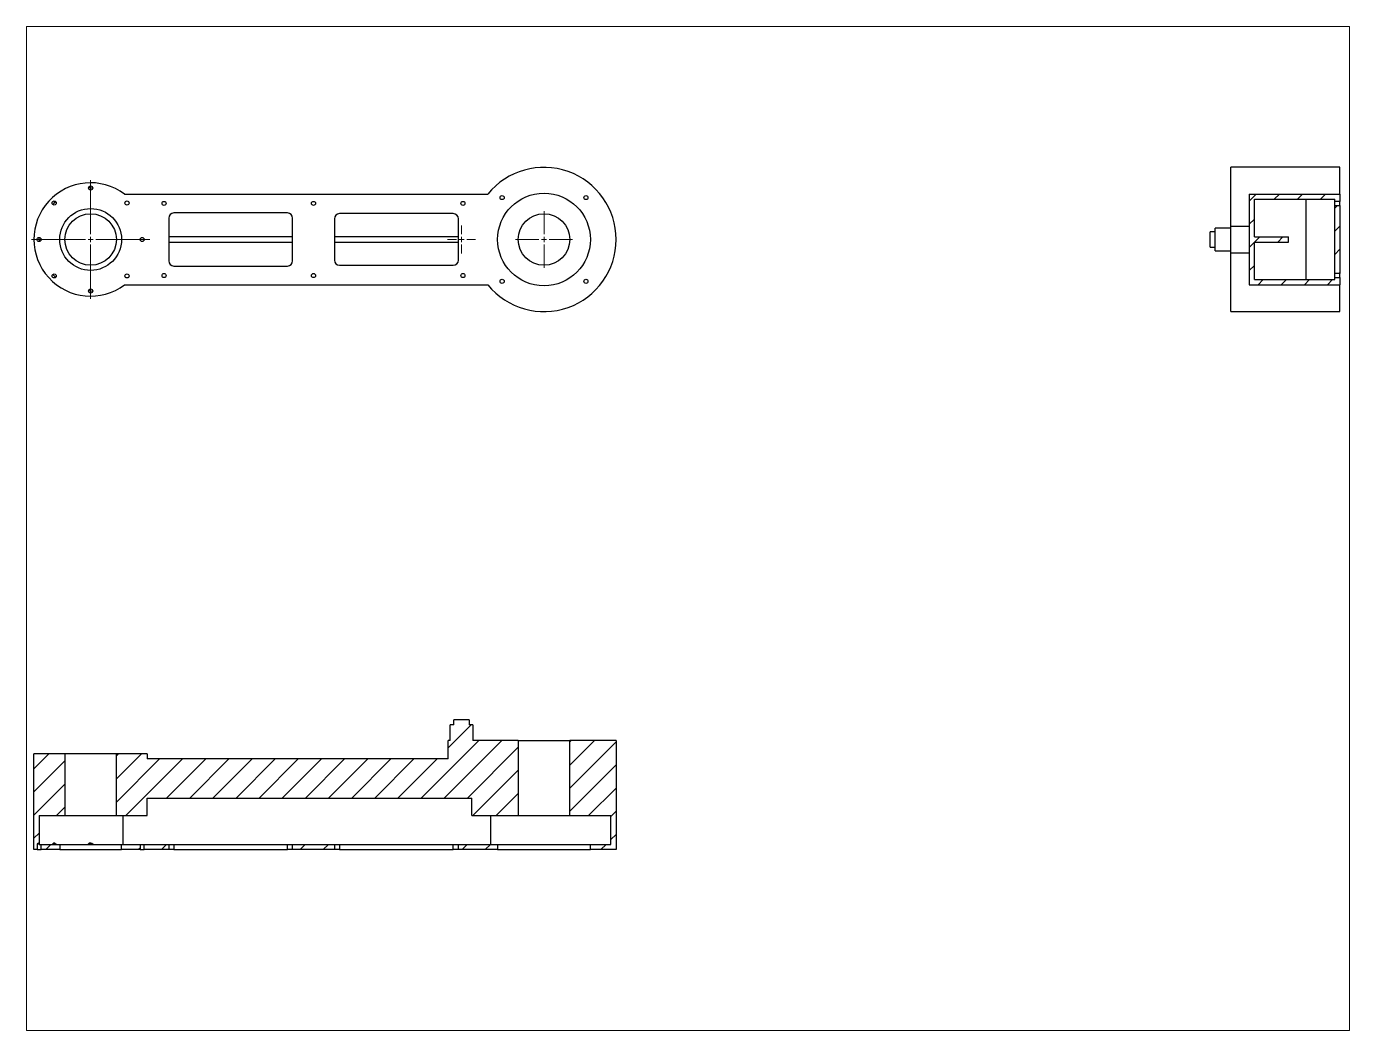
# Paper-space layout 'Layout1' of a CAD drawing. Header units: millimetres. Extents: x 26 to 231, y 20 to 176.
# The model-space entities are those that its viewports show. They can reach past a viewport. Long polylines and large blocks are cut down to what shows.
import ezdxf

# ---------------------------------------------------------------- set-up
doc = ezdxf.new("R2010")
doc.units = ezdxf.units.MM

# ---------------------------------------------------------------- blocks, each defined once
blk = doc.blocks.new('SW_CENTERMARKSYMBOL_0')
at = {"color": 0, "linetype": 'Continuous', "lineweight": 18}
for p, q in [((0, 1), (0, 5.5)), ((-1, 0), (-5.5, 0)), ((0, 0), (-0.5, 0)), ((0, 0), (0, 0.5)), ((0, 0), (0, -0.5)), ((0, 0), (0.5, 0)), ((1, 0), (5.5, 0)), ((0, -1), (0, -5.5))]:
    blk.add_line(p, q, dxfattribs=at)
blk = doc.blocks.new('SW_CENTERMARKSYMBOL_1')
at = {"color": 0, "linetype": 'Continuous', "lineweight": 18}
for p, q in [((0, 1), (0, 11.5)), ((-1, 0), (-11.5, 0)), ((0, 0), (-0.5, 0)), ((0, 0), (0, 0.5)), ((0, 0), (0, -0.5)), ((0, 0), (0.5, 0)), ((1, 0), (11.5, 0)), ((0, -1), (0, -11.5))]:
    blk.add_line(p, q, dxfattribs=at)
blk = doc.blocks.new('SW_CENTERMARKSYMBOL_2')
at = {"color": 0, "linetype": 'Continuous', "lineweight": 18}
for p, q in [((0, 1), (0, 2.7)), ((-1, 0), (-2.7, 0)), ((0, 0), (-0.5, 0)), ((0, 0), (0, 0.5)), ((0, 0), (0, -0.5)), ((0, 0), (0.5, 0)), ((1, 0), (2.7, 0)), ((0, -1), (0, -2.7))]:
    blk.add_line(p, q, dxfattribs=at)

msp = doc.modelspace()

# ---------------------------------------------------------------- hatches: boundary and pattern name
at = {"linetype": 'Continuous', "lineweight": 18}
h = msp.add_hatch(dxfattribs=at)
h.set_pattern_fill('ANSI31', style=0)
h.paths.add_polyline_path([(354.47, 225.29), (354.47, 232.59), (370.07, 232.59), (370.07, 232.19), (371.07, 232.19), (371.07, 233.59), (353.47, 233.59), (353.47, 215.99), (371.07, 215.99), (371.07, 217.39), (370.07, 217.39), (370.07, 216.99), (354.47, 216.99), (354.47, 224.29), (361.07, 224.29), (361.07, 225.29)], flags=0)
h = msp.add_hatch(dxfattribs=at)
h.set_pattern_fill('ANSI31', style=0)
h.paths.add_polyline_path([(371.07, 231.39), (370.07, 231.39), (370.07, 218.19), (371.07, 218.19)], flags=0)
h = msp.add_hatch(dxfattribs=at)
h.set_pattern_fill('ANSI31', style=0)
h.paths.add_polyline_path([(133.58, 124.99), (133.58, 112.99), (139.57, 112.99), (139.57, 116.39), (202.59, 116.39), (202.59, 112.99), (211.58, 112.99), (211.58, 127.59), (202.78, 127.59), (202.78, 130.59), (202.08, 130.59), (202.08, 131.59), (199.08, 131.59), (199.08, 130.59), (198.38, 130.59), (198.38, 127.59), (197.98, 127.59), (197.98, 123.99), (139.58, 123.99), (139.58, 124.99)], flags=0)
h = msp.add_hatch(dxfattribs=at)
h.set_pattern_fill('ANSI31', style=0)
h.paths.add_polyline_path([(225.58, 107.39), (225.58, 106.39), (230.58, 106.39), (230.58, 127.59), (221.58, 127.59), (221.58, 112.99), (229.58, 112.99), (229.58, 107.39)], flags=0)
h = msp.add_hatch(dxfattribs=at)
h.set_pattern_fill('ANSI31', style=0)
h.paths.add_polyline_path([(123.58, 112.99), (123.58, 124.99), (117.58, 124.99), (117.58, 106.39), (118.18, 106.39), (118.18, 107.49), (118.58, 107.73), (118.58, 112.99)], flags=0)
h = msp.add_hatch(dxfattribs=at)
h.set_pattern_fill('ANSI31', style=0)
h.paths.add_polyline_path([(122.58, 106.39), (122.58, 107.39), (118.98, 107.39), (118.98, 106.39)], flags=0)
h = msp.add_hatch(dxfattribs=at)
h.set_pattern_fill('ANSI31', style=0)
h.paths.add_polyline_path([(134.58, 107.39), (134.58, 106.39), (138.18, 106.39), (138.18, 107.39)], flags=0)
h = msp.add_hatch(dxfattribs=at)
h.set_pattern_fill('ANSI31', style=0)
h.paths.add_polyline_path([(138.98, 106.39), (143.74, 106.39), (143.74, 107.39), (138.98, 107.39)], flags=0)
h = msp.add_hatch(dxfattribs=at)
h.set_pattern_fill('ANSI31', style=0)
h.paths.add_polyline_path([(167.79, 106.39), (175.89, 106.39), (175.89, 107.39), (167.79, 107.39)], flags=0)
h = msp.add_hatch(dxfattribs=at)
h.set_pattern_fill('ANSI31', style=0)
h.paths.add_polyline_path([(199.98, 106.39), (207.58, 106.39), (207.58, 107.39), (199.98, 107.39)], flags=0)

# ---------------------------------------------------------------- linework, layer by layer
at = {"color": 7, "linetype": 'Continuous', "lineweight": 25}
for p, q in [((371.07, 238.79), (349.87, 238.79)), ((349.87, 227.39), (349.87, 238.79)), ((371.07, 233.59), (371.07, 238.79)), ((135.18, 233.59), (205.7, 233.59)), ((353.47, 233.59), (353.47, 215.99)), ((353.47, 233.59), (371.07, 233.59)), ((354.47, 232.59), (370.07, 232.59)), ((354.47, 225.29), (354.47, 232.59)), ((364.47, 232.59), (364.47, 216.99)), ((370.07, 232.19), (370.07, 232.59)), ((371.07, 232.19), (370.07, 232.19)), ((370.07, 231.39), (370.07, 232.19)), ((370.07, 231.39), (371.07, 231.39)), ((370.07, 218.19), (370.07, 231.39)), ((371.07, 233.59), (371.07, 232.19)), ((371.07, 231.39), (371.07, 232.19)), ((371.07, 231.39), (371.07, 218.19)), ((143.74, 228.94), (143.74, 220.64)), ((166.79, 229.94), (144.74, 229.94)), ((167.79, 220.64), (167.79, 228.94)), ((175.89, 228.8), (175.89, 220.78)), ((198.98, 229.8), (176.89, 229.8)), ((199.98, 220.78), (199.98, 228.8)), ((346.87, 226.29), (345.87, 226.29)), ((345.87, 223.29), (345.87, 226.29)), ((349.87, 226.99), (346.87, 226.99)), ((346.87, 222.59), (346.87, 226.99)), ((349.87, 227.39), (353.47, 227.39)), ((349.87, 222.19), (349.87, 227.39)), ((167.79, 225.29), (143.74, 225.29)), ((143.74, 224.29), (167.79, 224.29)), ((199.98, 225.29), (175.89, 225.29)), ((175.89, 224.29), (199.98, 224.29)), ((354.47, 225.29), (361.07, 225.29)), ((354.47, 224.29), (361.07, 224.29)), ((354.47, 216.99), (354.47, 224.29)), ((361.07, 224.29), (361.07, 225.29)), ((345.87, 223.29), (346.87, 223.29)), ((346.87, 222.59), (349.87, 222.59)), ((349.87, 222.19), (353.47, 222.19)), ((349.87, 210.79), (349.87, 222.19)), ((144.74, 219.64), (166.79, 219.64)), ((176.89, 219.78), (198.98, 219.78)), ((135.18, 215.99), (205.7, 215.99)), ((353.47, 215.99), (371.07, 215.99)), ((354.47, 216.99), (370.07, 216.99)), ((371.07, 218.19), (370.07, 218.19)), ((370.07, 217.39), (370.07, 218.19)), ((370.07, 216.99), (370.07, 217.39)), ((370.07, 217.39), (371.07, 217.39)), ((371.07, 217.39), (371.07, 218.19)), ((371.07, 217.39), (371.07, 215.99)), ((371.07, 210.79), (371.07, 215.99)), ((349.87, 210.79), (371.07, 210.79)), ((199.08, 130.59), (199.08, 131.59)), ((202.08, 131.59), (199.08, 131.59)), ((202.08, 131.59), (202.08, 130.59)), ((198.38, 127.59), (198.38, 130.59)), ((199.08, 130.59), (198.38, 130.59)), ((202.78, 130.59), (202.08, 130.59)), ((202.78, 130.59), (202.78, 127.59)), ((197.98, 123.99), (197.98, 127.59)), ((198.38, 127.59), (197.98, 127.59)), ((211.58, 127.59), (202.78, 127.59)), ((211.58, 127.59), (211.58, 112.99)), ((211.58, 127.59), (221.58, 127.59)), ((221.58, 112.99), (221.58, 127.59)), ((230.58, 127.59), (221.58, 127.59)), ((230.58, 127.59), (230.58, 106.39)), ((117.58, 106.39), (117.58, 124.99)), ((123.58, 124.99), (117.58, 124.99)), ((123.58, 124.99), (123.58, 112.99)), ((133.58, 124.99), (123.58, 124.99)), ((139.58, 124.99), (133.58, 124.99)), ((133.58, 112.99), (133.58, 124.99)), ((139.58, 124.99), (139.58, 123.99)), ((197.98, 123.99), (139.58, 123.99)), ((139.57, 116.39), (202.59, 116.39)), ((139.57, 112.99), (139.57, 116.39)), ((202.59, 112.99), (202.59, 116.39)), ((118.58, 112.99), (118.58, 107.73)), ((118.58, 112.99), (123.58, 112.99)), ((123.58, 112.99), (133.58, 112.99)), ((133.58, 112.99), (139.57, 112.99)), ((134.84, 112.99), (134.84, 107.39)), ((202.59, 112.99), (211.58, 112.99)), ((206.18, 112.99), (206.18, 107.39)), ((211.58, 112.99), (221.58, 112.99)), ((221.58, 112.99), (229.58, 112.99)), ((229.58, 107.39), (229.58, 112.99)), ((118.18, 106.39), (117.58, 106.39)), ((118.58, 107.73), (118.18, 107.49)), ((118.18, 107.49), (118.18, 106.39)), ((118.18, 107.49), (118.59, 107.49)), ((118.18, 106.39), (118.98, 106.39)), ((118.59, 107.49), (118.59, 107.39)), ((118.59, 107.39), (118.98, 107.39)), ((118.98, 106.39), (118.98, 107.39)), ((118.98, 107.39), (122.58, 107.39)), ((122.58, 106.39), (118.98, 106.39)), ((121.24, 107.39), (121.24, 107.49)), ((121.24, 107.49), (121.8, 107.49)), ((121.8, 107.49), (121.8, 107.39)), ((122.58, 107.39), (122.58, 106.39)), ((122.58, 107.39), (134.58, 107.39)), ((122.58, 106.39), (134.58, 106.39)), ((128.18, 107.39), (128.18, 107.49)), ((128.18, 107.49), (128.98, 107.49)), ((128.98, 107.49), (128.98, 107.39)), ((134.58, 106.39), (134.58, 107.39)), ((134.58, 107.39), (138.18, 107.39)), ((138.18, 106.39), (134.58, 106.39)), ((138.18, 107.39), (138.18, 106.39)), ((138.18, 107.39), (138.98, 107.39)), ((138.18, 106.39), (138.98, 106.39)), ((138.98, 106.39), (138.98, 107.39)), ((138.98, 107.39), (143.74, 107.39)), ((143.74, 106.39), (138.98, 106.39)), ((143.74, 107.39), (143.74, 106.39)), ((143.74, 107.39), (144.74, 107.39)), ((144.74, 106.39), (143.74, 106.39)), ((144.74, 107.39), (144.74, 106.39)), ((144.74, 107.39), (166.79, 107.39)), ((144.74, 106.39), (166.79, 106.39)), ((166.79, 106.39), (166.79, 107.39)), ((166.79, 107.39), (167.79, 107.39)), ((167.79, 106.39), (166.79, 106.39)), ((167.79, 106.39), (167.79, 107.39)), ((167.79, 107.39), (175.89, 107.39)), ((175.89, 106.39), (167.79, 106.39)), ((175.89, 107.39), (175.89, 106.39)), ((175.89, 107.39), (176.89, 107.39)), ((176.89, 106.39), (175.89, 106.39)), ((176.89, 107.39), (176.89, 106.39)), ((176.89, 107.39), (198.98, 107.39)), ((176.89, 106.39), (198.98, 106.39)), ((198.98, 106.39), (198.98, 107.39)), ((198.98, 107.39), (199.98, 107.39)), ((199.98, 106.39), (198.98, 106.39)), ((199.98, 106.39), (199.98, 107.39)), ((199.98, 107.39), (207.58, 107.39)), ((207.58, 106.39), (199.98, 106.39)), ((207.58, 107.39), (207.58, 106.39)), ((207.58, 107.39), (225.58, 107.39)), ((207.58, 106.39), (225.58, 106.39)), ((225.58, 106.39), (225.58, 107.39)), ((225.58, 107.39), (229.58, 107.39)), ((230.58, 106.39), (225.58, 106.39))]:
    msp.add_line(p, q, dxfattribs=at)
for centre, radius in [((128.58, 234.79), 0.4), ((216.58, 224.79), 9), ((121.51, 231.86), 0.4), ((135.65, 231.86), 0.4), ((142.84, 231.79), 0.4), ((171.84, 231.79), 0.4), ((200.84, 231.79), 0.4), ((208.45, 232.92), 0.4), ((224.72, 232.92), 0.4), ((128.58, 224.79), 6), ((128.58, 224.79), 5), ((216.58, 224.79), 5), ((118.58, 224.79), 0.4), ((138.58, 224.79), 0.4), ((121.51, 217.72), 0.4), ((135.65, 217.72), 0.4), ((142.84, 217.79), 0.4), ((171.84, 217.79), 0.4), ((200.84, 217.79), 0.4), ((208.45, 216.66), 0.4), ((224.72, 216.66), 0.4), ((128.58, 214.79), 0.4)]:
    msp.add_circle(centre, radius, dxfattribs=at)
for centre, radius, start, end in [((216.58, 224.79), 14, 218.9448, 141.0552), ((128.58, 224.79), 11, 53.1301, 306.8699), ((144.74, 228.94), 1, 90, 180), ((166.79, 228.94), 1, 0, 90), ((176.89, 228.8), 1, 90, 180), ((198.98, 228.8), 1, 0, 90), ((144.74, 220.64), 1, 180, 270), ((166.79, 220.64), 1, 270, 0), ((176.89, 220.78), 1, 180, 270), ((198.98, 220.78), 1, 270, 0)]:
    msp.add_arc(centre, radius, start, end, dxfattribs=at)
for points in [[(128.58, 234.79), (128.45, 234.79), (128.32, 234.79), (128.18, 234.78)], [(128.58, 234.79), (128.72, 234.79), (128.85, 234.79), (128.98, 234.78)], [(121.51, 231.86), (121.42, 231.77), (121.33, 231.67), (121.24, 231.57)], [(121.51, 231.86), (121.61, 231.96), (121.7, 232.05), (121.8, 232.14)], [(118.58, 224.79), (118.58, 224.92), (118.59, 225.06), (118.59, 225.19)], [(118.58, 224.79), (118.58, 224.66), (118.59, 224.52), (118.59, 224.39)], [(121.51, 217.72), (121.42, 217.81), (121.33, 217.91), (121.24, 218.01)], [(121.51, 217.72), (121.61, 217.62), (121.7, 217.53), (121.8, 217.44)], [(128.58, 214.79), (128.45, 214.79), (128.32, 214.79), (128.18, 214.8)], [(128.58, 214.79), (128.72, 214.79), (128.85, 214.79), (128.98, 214.8)], [(118.58, 107.73), (118.58, 107.65), (118.59, 107.57), (118.59, 107.49)], [(121.51, 107.73), (121.42, 107.65), (121.33, 107.57), (121.24, 107.49)], [(121.51, 107.73), (121.61, 107.65), (121.7, 107.57), (121.8, 107.49)], [(128.58, 107.73), (128.45, 107.65), (128.32, 107.57), (128.18, 107.49)], [(128.58, 107.73), (128.72, 107.65), (128.85, 107.57), (128.98, 107.49)]]:
    msp.add_open_spline(points, degree=3, dxfattribs=at)

# ---------------------------------------------------------------- block references
at = {"color": 7, "linetype": 'Continuous', "lineweight": 0}
for name, p in [('SW_CENTERMARKSYMBOL_1', (128.58, 224.79)), ('SW_CENTERMARKSYMBOL_0', (216.58, 224.79)), ('SW_CENTERMARKSYMBOL_2', (200.58, 224.79))]:
    msp.add_blockref(name, p, dxfattribs=at)

psp = doc.layouts.get("Layout1")

# ---------------------------------------------------------------- viewports
at = {"layer": '0'}
psp.add_viewport(center=(128.5, 97.5), size=(205.6, 156), view_center_point=(244.53, 168.7), view_height=194.8542, dxfattribs=at)

doc.saveas('drawing.dxf')
